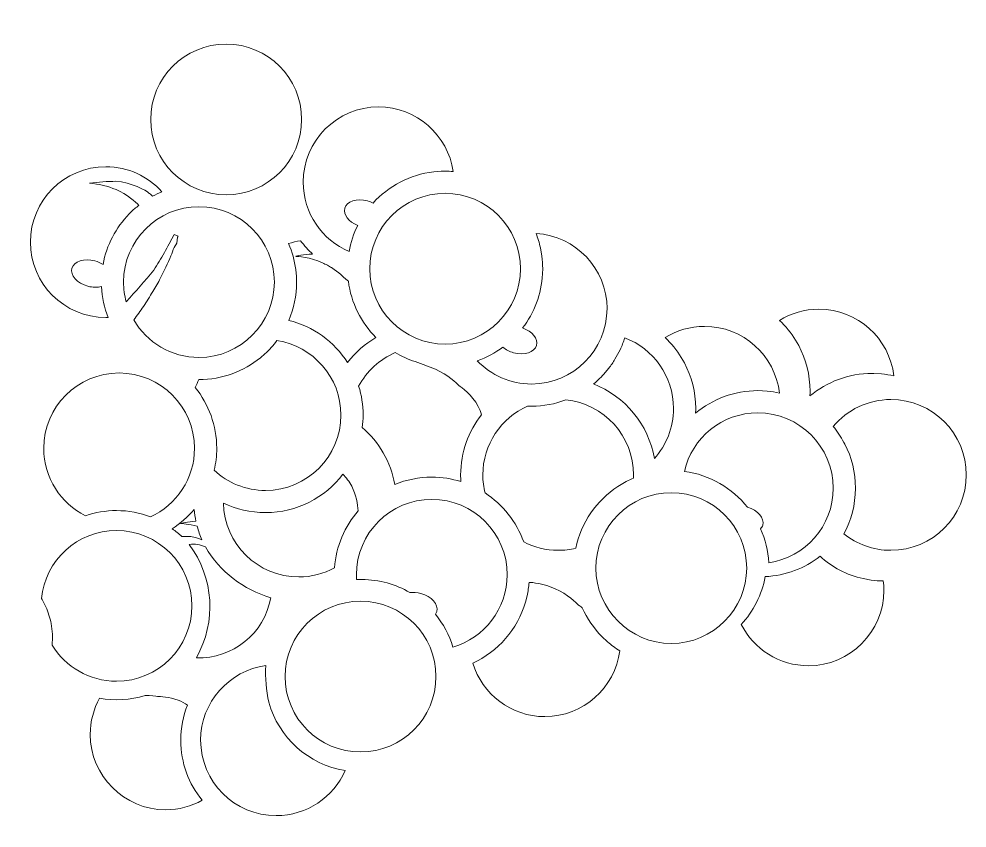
# Model space of a CAD drawing. Header units: millimetres. Extents: x -424 to 424, y -273 to 270.
# Drawn here: x 203.7 to 293.9, y 7.2 to 84.2 of the extents above; entities that cross this region are included whole.
import ezdxf

# ---------------------------------------------------------------- set-up
doc = ezdxf.new("R2010")
doc.units = ezdxf.units.MM
doc.header["$MEASUREMENT"] = 0
doc.layers.add('Camada 1', color=7, linetype='Continuous')

msp = doc.modelspace()

# ---------------------------------------------------------------- linework, layer by layer
at = {"layer": 'Camada 1', "color": 250, "lineweight": 20}
for points, knots in [([(346.7743, -273), (346.7743, -273), (383.8854, -273), (383.8854, -273), (383.8854, -273), (383.8854, -273), (383.8854, -270), (383.8854, -270), (383.8854, -270), (383.8854, -270), (423.9996, -270), (423.9996, -270), (423.9996, -270), (423.9996, -270), (423.9996, -255), (423.9996, -255), (423.9996, -255), (423.9996, -255), (420.9998, -255), (420.9998, -255), (420.9998, -255), (420.9998, -255), (420.9998, -211), (420.9998, -211), (420.9998, -211), (420.9998, -211), (423.9996, -211), (423.9996, -211), (423.9996, -211), (423.9996, -211), (423.9996, -196), (423.9996, -196), (423.9996, -196), (423.9996, -185.5718), (423.9996, -174.9282), (423.9996, -164.5), (423.9996, -164.5), (423.9996, -43.1748), (424, -14.0972), (424, 115.5001), (424, 115.5001), (424, 115.5001), (84, 115.5001), (84, 115.5001), (84, 115.5001), (84, -14.2483), (84, -42.8613), (84, -164.5), (84, -164.5), (84, -174.9282), (84, -185.5718), (84, -196), (84, -196), (84, -196), (84, -211), (84, -211), (84, -211), (84, -211), (86.9998, -211), (86.9998, -211), (86.9998, -211), (86.9998, -211), (86.9998, -255), (86.9998, -255), (86.9998, -255), (86.9998, -255), (84, -255), (84, -255), (84, -255), (84, -255), (84, -270), (84, -270), (84, -270), (84, -270), (124.1143, -270), (124.1143, -270), (124.1143, -270), (124.1143, -270), (124.1143, -273), (124.1143, -273), (124.1143, -273), (124.1143, -273), (161.2254, -273), (161.2254, -273), (161.2254, -273), (161.2254, -273), (161.2254, -270), (161.2254, -270), (161.2254, -270), (161.2254, -270), (198.3343, -270), (198.3343, -270), (198.3343, -270), (198.3343, -270), (198.3343, -273), (198.3343, -273), (198.3343, -273), (198.3343, -273), (235.4454, -273), (235.4454, -273), (235.4454, -273), (235.4454, -273), (235.4454, -270), (235.4454, -270), (235.4454, -270), (235.4454, -270), (272.5543, -270), (272.5543, -270), (272.5543, -270), (272.5543, -270), (272.5543, -273), (272.5543, -273), (272.5543, -273), (272.5543, -273), (309.6654, -273), (309.6654, -273), (309.6654, -273), (309.6654, -273), (309.6654, -270), (309.6654, -270), (309.6654, -270), (309.6654, -270), (346.7743, -270), (346.7743, -270), (346.7743, -270), (346.7743, -270), (346.7743, -273), (346.7743, -273)], [0, 0, 0, 0, 0.030303, 0.030303, 0.030303, 0.030303, 0.0606061, 0.0606061, 0.0606061, 0.0606061, 0.0909091, 0.0909091, 0.0909091, 0.0909091, 0.1212121, 0.1212121, 0.1212121, 0.1212121, 0.1515152, 0.1515152, 0.1515152, 0.1515152, 0.1818182, 0.1818182, 0.1818182, 0.1818182, 0.2121212, 0.2121212, 0.2121212, 0.2121212, 0.2424242, 0.2424242, 0.2424242, 0.2424242, 0.2727273, 0.2727273, 0.2727273, 0.2727273, 0.3030303, 0.3030303, 0.3030303, 0.3030303, 0.3333333, 0.3333333, 0.3333333, 0.3333333, 0.3636364, 0.3636364, 0.3636364, 0.3636364, 0.3939394, 0.3939394, 0.3939394, 0.3939394, 0.4242424, 0.4242424, 0.4242424, 0.4242424, 0.4545455, 0.4545455, 0.4545455, 0.4545455, 0.4848485, 0.4848485, 0.4848485, 0.4848485, 0.5151515, 0.5151515, 0.5151515, 0.5151515, 0.5454545, 0.5454545, 0.5454545, 0.5454545, 0.5757576, 0.5757576, 0.5757576, 0.5757576, 0.6060606, 0.6060606, 0.6060606, 0.6060606, 0.6363636, 0.6363636, 0.6363636, 0.6363636, 0.6666667, 0.6666667, 0.6666667, 0.6666667, 0.6969697, 0.6969697, 0.6969697, 0.6969697, 0.7272727, 0.7272727, 0.7272727, 0.7272727, 0.7575758, 0.7575758, 0.7575758, 0.7575758, 0.7878788, 0.7878788, 0.7878788, 0.7878788, 0.8181818, 0.8181818, 0.8181818, 0.8181818, 0.8484848, 0.8484848, 0.8484848, 0.8484848, 0.8787879, 0.8787879, 0.8787879, 0.8787879, 0.9090909, 0.9090909, 0.9090909, 0.9090909, 0.9393939, 0.9393939, 0.9393939, 0.9393939, 1, 1, 1, 1]), ([(223.3845, 81.7765), (219.4318, 81.7765), (216.2082, 78.5554), (216.2082, 74.6043), (216.2082, 74.6043), (216.2082, 70.6464), (219.4318, 67.4324), (223.3845, 67.4324), (223.3845, 67.4324), (227.3405, 67.4324), (230.5614, 70.6464), (230.5614, 74.6043), (230.5614, 74.6043), (230.5614, 78.5554), (227.3405, 81.7765), (223.3845, 81.7765)], [0, 0, 0, 0, 0.2, 0.2, 0.2, 0.2, 0.4, 0.4, 0.4, 0.4, 0.6, 0.6, 0.6, 0.6, 1, 1, 1, 1]), ([(244.98, 69.6506), (244.4854, 73.1234), (241.4908, 75.802), (237.8861, 75.802), (237.8861, 75.802), (233.9302, 75.802), (230.7137, 72.5848), (230.7137, 68.6357), (230.7137, 68.6357), (230.7137, 65.6742), (232.5129, 63.1292), (235.0742, 62.0338), (235.0742, 62.0338), (235.2313, 62.9105), (235.5122, 63.7482), (235.8964, 64.527), (235.8964, 64.527), (235.0347, 64.8599), (234.4977, 65.5474), (234.6637, 66.1518), (234.6637, 66.1518), (234.8475, 66.8209), (235.8193, 67.1289), (236.8439, 66.848), (236.8439, 66.848), (237.0266, 66.7972), (237.1992, 66.7285), (237.3556, 66.652), (237.3556, 66.652), (238.8245, 68.2632), (240.8547, 69.3564), (243.1343, 69.619), (243.1343, 69.619), (243.1343, 69.619), (243.8333, 69.6776), (243.8333, 69.6776), (243.8333, 69.6776), (243.8333, 69.6776), (244.2109, 69.6834), (244.2109, 69.6834), (244.2109, 69.6834), (244.4719, 69.6834), (244.7288, 69.6757), (244.98, 69.6506)], [0, 0, 0, 0, 0.0833333, 0.0833333, 0.0833333, 0.0833333, 0.1666667, 0.1666667, 0.1666667, 0.1666667, 0.25, 0.25, 0.25, 0.25, 0.3333333, 0.3333333, 0.3333333, 0.3333333, 0.4166667, 0.4166667, 0.4166667, 0.4166667, 0.5, 0.5, 0.5, 0.5, 0.5833333, 0.5833333, 0.5833333, 0.5833333, 0.6666667, 0.6666667, 0.6666667, 0.6666667, 0.75, 0.75, 0.75, 0.75, 0.8333333, 0.8333333, 0.8333333, 0.8333333, 1, 1, 1, 1]), ([(211.9379, 70.104), (207.9805, 70.104), (204.7635, 66.8903), (204.7635, 62.9321), (204.7635, 62.9321), (204.7635, 58.9835), (207.9805, 55.761), (211.9379, 55.761), (211.9379, 55.761), (212.0103, 55.761), (212.0822, 55.7643), (212.1535, 55.7713), (212.1535, 55.7713), (211.7943, 56.688), (211.5729, 57.6714), (211.5261, 58.6987), (211.5261, 58.6987), (211.1496, 58.6012), (210.6918, 58.6119), (210.2301, 58.7392), (210.2301, 58.7392), (209.21, 59.0203), (208.5328, 59.7897), (208.7155, 60.4516), (208.7155, 60.4516), (208.8987, 61.1229), (209.8763, 61.4309), (210.8991, 61.15), (210.8991, 61.15), (211.1845, 61.0747), (211.4454, 60.9551), (211.6721, 60.8027), (211.6721, 60.8027), (212.0103, 62.6566), (212.897, 64.3196), (214.1593, 65.613), (214.1593, 65.613), (214.1593, 65.613), (214.2997, 65.7603), (214.2997, 65.7603), (214.2997, 65.7603), (214.5441, 65.999), (214.8029, 66.2252), (215.0766, 66.4327), (215.0766, 66.4327), (214.7774, 66.7228), (213.9805, 67.4806), (212.9202, 67.9269), (212.9202, 67.9269), (212.1171, 68.269), (211.2628, 68.4755), (210.3922, 68.5382), (210.3922, 68.5382), (211.2256, 68.6492), (212.0648, 68.7107), (212.9054, 68.7225), (212.9054, 68.7225), (214.319, 68.6235), (215.7896, 67.8623), (216.0448, 67.5942), (216.0448, 67.5942), (216.1123, 67.5519), (216.2305, 67.4457), (216.3682, 67.2967), (216.3682, 67.2967), (216.663, 67.4509), (216.9649, 67.5942), (217.2692, 67.7228), (217.2692, 67.7228), (215.9591, 69.1872), (214.0517, 70.104), (211.9379, 70.104)], [0, 0, 0, 0, 0.0526316, 0.0526316, 0.0526316, 0.0526316, 0.1052632, 0.1052632, 0.1052632, 0.1052632, 0.1578947, 0.1578947, 0.1578947, 0.1578947, 0.2105263, 0.2105263, 0.2105263, 0.2105263, 0.2631579, 0.2631579, 0.2631579, 0.2631579, 0.3157895, 0.3157895, 0.3157895, 0.3157895, 0.3684211, 0.3684211, 0.3684211, 0.3684211, 0.4210526, 0.4210526, 0.4210526, 0.4210526, 0.4736842, 0.4736842, 0.4736842, 0.4736842, 0.5263158, 0.5263158, 0.5263158, 0.5263158, 0.5789474, 0.5789474, 0.5789474, 0.5789474, 0.6315789, 0.6315789, 0.6315789, 0.6315789, 0.6842105, 0.6842105, 0.6842105, 0.6842105, 0.7368421, 0.7368421, 0.7368421, 0.7368421, 0.7894737, 0.7894737, 0.7894737, 0.7894737, 0.8421053, 0.8421053, 0.8421053, 0.8421053, 0.8947368, 0.8947368, 0.8947368, 0.8947368, 1, 1, 1, 1]), ([(251.3851, 60.4021), (251.3851, 64.3583), (248.1675, 67.5815), (244.2109, 67.5815), (244.2109, 67.5815), (240.2602, 67.5815), (237.0413, 64.3583), (237.0413, 60.4021), (237.0413, 60.4021), (237.0413, 56.4493), (240.2602, 53.2338), (244.2109, 53.2338), (244.2109, 53.2338), (248.1675, 53.2338), (251.3851, 56.4493), (251.3851, 60.4021)], [0, 0, 0, 0, 0.2, 0.2, 0.2, 0.2, 0.4, 0.4, 0.4, 0.4, 0.6, 0.6, 0.6, 0.6, 1, 1, 1, 1]), ([(227.9682, 59.1377), (227.9682, 63.0977), (224.7564, 66.308), (220.7976, 66.308), (220.7976, 66.308), (216.8421, 66.308), (213.6266, 63.0977), (213.6266, 59.1377), (213.6266, 59.1377), (213.6266, 58.49), (213.7135, 57.862), (213.8754, 57.2644), (213.8754, 57.2644), (214.7826, 58.2398), (215.6503, 59.2474), (216.4943, 60.2827), (216.4943, 60.2827), (216.8518, 60.8226), (217.183, 61.3733), (217.506, 61.9343), (217.506, 61.9343), (217.6629, 62.2069), (217.8141, 62.4814), (217.9611, 62.7587), (217.9611, 62.7587), (217.9611, 62.7587), (218.2206, 63.2585), (218.2206, 63.2585), (218.2206, 63.2585), (218.2206, 63.2585), (218.3956, 63.6037), (218.3956, 63.6037), (218.3956, 63.6037), (218.3956, 63.6037), (218.4275, 63.6677), (218.4275, 63.6677), (218.4275, 63.6677), (218.4275, 63.6677), (218.8079, 63.5141), (218.8079, 63.5141), (218.8079, 63.5141), (218.8079, 63.5141), (218.7711, 63.4023), (218.7711, 63.4023), (218.7711, 63.4023), (218.7711, 63.4023), (218.6853, 62.8379), (218.6853, 62.8379), (218.6853, 62.8379), (218.6853, 62.8379), (218.43, 62.4159), (218.43, 62.4159), (218.43, 62.4159), (218.3324, 62.1532), (218.2305, 61.892), (218.1248, 61.6325), (218.1248, 61.6325), (217.8324, 60.9146), (217.498, 60.2105), (217.1422, 59.5237), (217.1422, 59.5237), (216.9243, 59.0831), (216.6604, 58.6608), (216.4037, 58.2418), (216.4037, 58.2418), (216.1109, 57.7643), (215.8351, 57.2794), (215.5215, 56.8117), (215.5215, 56.8117), (215.2148, 56.3833), (214.9126, 55.9518), (214.6048, 55.526), (214.6048, 55.526), (215.8499, 53.3987), (218.159, 51.9656), (220.7976, 51.9656), (220.7976, 51.9656), (224.7564, 51.9656), (227.9682, 55.1857), (227.9682, 59.1377)], [0, 0, 0, 0, 0.047619, 0.047619, 0.047619, 0.047619, 0.0952381, 0.0952381, 0.0952381, 0.0952381, 0.1428571, 0.1428571, 0.1428571, 0.1428571, 0.1904762, 0.1904762, 0.1904762, 0.1904762, 0.2380952, 0.2380952, 0.2380952, 0.2380952, 0.2857143, 0.2857143, 0.2857143, 0.2857143, 0.3333333, 0.3333333, 0.3333333, 0.3333333, 0.3809524, 0.3809524, 0.3809524, 0.3809524, 0.4285714, 0.4285714, 0.4285714, 0.4285714, 0.4761905, 0.4761905, 0.4761905, 0.4761905, 0.5238095, 0.5238095, 0.5238095, 0.5238095, 0.5714286, 0.5714286, 0.5714286, 0.5714286, 0.6190476, 0.6190476, 0.6190476, 0.6190476, 0.6666667, 0.6666667, 0.6666667, 0.6666667, 0.7142857, 0.7142857, 0.7142857, 0.7142857, 0.7619048, 0.7619048, 0.7619048, 0.7619048, 0.8095238, 0.8095238, 0.8095238, 0.8095238, 0.8571429, 0.8571429, 0.8571429, 0.8571429, 0.9047619, 0.9047619, 0.9047619, 0.9047619, 1, 1, 1, 1]), ([(259.6144, 56.609), (259.6144, 60.419), (256.6202, 63.5426), (252.8608, 63.7629), (252.8608, 63.7629), (253.0322, 63.3276), (253.1724, 62.8754), (253.2786, 62.4067), (253.2786, 62.4067), (253.2786, 62.4067), (253.4146, 61.6001), (253.4146, 61.6001), (253.4146, 61.6001), (253.4666, 61.2121), (253.4962, 60.8157), (253.4962, 60.4132), (253.4962, 60.4132), (253.4962, 60.4132), (253.479, 59.9061), (253.479, 59.9061), (253.479, 59.9061), (253.3822, 57.9783), (252.6875, 56.2034), (251.5788, 54.766), (251.5788, 54.766), (252.4943, 54.4503), (253.0817, 53.7339), (252.9128, 53.1069), (252.9128, 53.1069), (252.7237, 52.4381), (251.747, 52.124), (250.7282, 52.411), (250.7282, 52.411), (250.3253, 52.5205), (249.9801, 52.7044), (249.7155, 52.9364), (249.7155, 52.9364), (248.9753, 52.3887), (248.1542, 51.9529), (247.2723, 51.6463), (247.2723, 51.6463), (248.5772, 50.2809), (250.411, 49.4356), (252.4412, 49.4356), (252.4412, 49.4356), (256.3969, 49.4356), (259.6144, 52.6535), (259.6144, 56.609)], [0, 0, 0, 0, 0.0769231, 0.0769231, 0.0769231, 0.0769231, 0.1538462, 0.1538462, 0.1538462, 0.1538462, 0.2307692, 0.2307692, 0.2307692, 0.2307692, 0.3076923, 0.3076923, 0.3076923, 0.3076923, 0.3846154, 0.3846154, 0.3846154, 0.3846154, 0.4615385, 0.4615385, 0.4615385, 0.4615385, 0.5384615, 0.5384615, 0.5384615, 0.5384615, 0.6153846, 0.6153846, 0.6153846, 0.6153846, 0.6923077, 0.6923077, 0.6923077, 0.6923077, 0.7692308, 0.7692308, 0.7692308, 0.7692308, 0.8461538, 0.8461538, 0.8461538, 0.8461538, 1, 1, 1, 1]), ([(232.5339, 60.9642), (231.4037, 61.506), (230.1119, 61.5762), (230.0079, 61.5762), (230.0079, 61.5762), (230.0723, 61.6001), (230.7301, 61.7715), (231.6116, 61.7927), (231.6116, 61.7927), (231.1943, 62.1785), (230.8108, 62.6034), (230.4626, 63.0628), (230.4626, 63.0628), (230.0723, 63.002), (229.6941, 62.9105), (229.3276, 62.7911), (229.3276, 62.7911), (229.6593, 62.0139), (229.8904, 61.1829), (230.0006, 60.3156), (230.0006, 60.3156), (230.0006, 60.3156), (230.066, 59.6631), (230.066, 59.6631), (230.066, 59.6631), (230.0723, 59.4831), (230.079, 59.3125), (230.079, 59.1377), (230.079, 59.1377), (230.079, 57.8462), (229.8135, 56.6134), (229.3344, 55.4937), (229.3344, 55.4937), (231.6767, 54.9228), (233.6733, 53.4505), (234.9412, 51.4791), (234.9412, 51.4791), (235.6752, 52.4381), (236.5909, 53.2468), (237.6338, 53.8603), (237.6338, 53.8603), (236.2224, 55.2788), (235.2707, 57.1514), (235.0098, 59.2334), (235.0098, 59.2334), (234.9028, 59.3125), (234.8135, 59.373), (234.7616, 59.4041), (234.7616, 59.4041), (234.6155, 59.553), (234.1129, 60.0604), (233.3963, 60.5141), (233.3963, 60.5141), (233.2678, 60.582), (233.1433, 60.6537), (233.0206, 60.7327), (233.0206, 60.7327), (232.8671, 60.8118), (232.7075, 60.8929), (232.5339, 60.9642)], [0, 0, 0, 0, 0.0625, 0.0625, 0.0625, 0.0625, 0.125, 0.125, 0.125, 0.125, 0.1875, 0.1875, 0.1875, 0.1875, 0.25, 0.25, 0.25, 0.25, 0.3125, 0.3125, 0.3125, 0.3125, 0.375, 0.375, 0.375, 0.375, 0.4375, 0.4375, 0.4375, 0.4375, 0.5, 0.5, 0.5, 0.5, 0.5625, 0.5625, 0.5625, 0.5625, 0.625, 0.625, 0.625, 0.625, 0.6875, 0.6875, 0.6875, 0.6875, 0.75, 0.75, 0.75, 0.75, 0.8125, 0.8125, 0.8125, 0.8125, 0.875, 0.875, 0.875, 0.875, 1, 1, 1, 1]), ([(286.8923, 50.2056), (286.4856, 53.7779), (283.445, 56.5542), (279.7738, 56.5542), (279.7738, 56.5542), (278.3919, 56.5542), (277.108, 56.1647), (276.0162, 55.489), (276.0162, 55.489), (276.6096, 54.9335), (277.1238, 54.298), (277.5514, 53.6012), (277.5514, 53.6012), (277.5514, 53.6012), (277.8492, 53.0853), (277.8492, 53.0853), (277.8492, 53.0853), (278.5334, 51.7895), (278.9254, 50.3157), (278.9254, 48.7503), (278.9254, 48.7503), (278.9254, 48.6), (278.9223, 48.4507), (278.9175, 48.3002), (278.9175, 48.3002), (280.5199, 49.6342), (282.5829, 50.4409), (284.8345, 50.4409), (284.8345, 50.4409), (284.8345, 50.4409), (284.9921, 50.4409), (284.9921, 50.4409), (284.9921, 50.4409), (284.9921, 50.4409), (285.7184, 50.3967), (285.7184, 50.3967), (285.7184, 50.3967), (286.1232, 50.3599), (286.5071, 50.2939), (286.8923, 50.2056)], [0, 0, 0, 0, 0.0909091, 0.0909091, 0.0909091, 0.0909091, 0.1818182, 0.1818182, 0.1818182, 0.1818182, 0.2727273, 0.2727273, 0.2727273, 0.2727273, 0.3636364, 0.3636364, 0.3636364, 0.3636364, 0.4545455, 0.4545455, 0.4545455, 0.4545455, 0.5454545, 0.5454545, 0.5454545, 0.5454545, 0.6363636, 0.6363636, 0.6363636, 0.6363636, 0.7272727, 0.7272727, 0.7272727, 0.7272727, 0.8181818, 0.8181818, 0.8181818, 0.8181818, 1, 1, 1, 1]), ([(276.0162, 48.5703), (275.6089, 52.1426), (272.5687, 54.9184), (268.8974, 54.9184), (268.8974, 54.9184), (267.5154, 54.9184), (266.232, 54.5313), (265.14, 53.8531), (265.14, 53.8531), (265.7333, 53.2982), (266.2477, 52.6626), (266.6755, 51.9656), (266.6755, 51.9656), (266.6755, 51.9656), (266.973, 51.4501), (266.973, 51.4501), (266.973, 51.4501), (267.6575, 50.1543), (268.0492, 48.6804), (268.0492, 47.115), (268.0492, 47.115), (268.0492, 46.9643), (268.0459, 46.8153), (268.0412, 46.6644), (268.0412, 46.6644), (269.6436, 47.9988), (271.7058, 48.8056), (273.9588, 48.8056), (273.9588, 48.8056), (273.9588, 48.8056), (274.8424, 48.7611), (274.8424, 48.7611), (274.8424, 48.7611), (275.247, 48.7251), (275.6308, 48.6583), (276.0162, 48.5703)], [0, 0, 0, 0, 0.1, 0.1, 0.1, 0.1, 0.2, 0.2, 0.2, 0.2, 0.3, 0.3, 0.3, 0.3, 0.4, 0.4, 0.4, 0.4, 0.5, 0.5, 0.5, 0.5, 0.6, 0.6, 0.6, 0.6, 0.7, 0.7, 0.7, 0.7, 0.8, 0.8, 0.8, 0.8, 1, 1, 1, 1]), ([(234.2998, 46.4792), (234.2998, 50.0641), (231.6565, 53.0406), (228.2202, 53.5703), (228.2202, 53.5703), (227.8749, 53.1107), (227.4876, 52.6865), (227.0643, 52.2983), (227.0643, 52.2983), (227.0643, 52.2983), (226.651, 51.9406), (226.651, 51.9406), (226.651, 51.9406), (225.0508, 50.6413), (223.0134, 49.8585), (220.7995, 49.8585), (220.7995, 49.8585), (220.6652, 49.6137), (220.5546, 49.3587), (220.4509, 49.105), (220.4509, 49.105), (221.7224, 47.5172), (222.4857, 45.5015), (222.4857, 43.3182), (222.4857, 43.3182), (222.4857, 42.605), (222.4005, 41.9064), (222.2443, 41.2354), (222.2443, 41.2354), (223.5269, 40.0371), (225.2451, 39.3113), (227.1268, 39.3113), (227.1268, 39.3113), (231.0836, 39.3113), (234.2998, 42.5253), (234.2998, 46.4792)], [0, 0, 0, 0, 0.1, 0.1, 0.1, 0.1, 0.2, 0.2, 0.2, 0.2, 0.3, 0.3, 0.3, 0.3, 0.4, 0.4, 0.4, 0.4, 0.5, 0.5, 0.5, 0.5, 0.6, 0.6, 0.6, 0.6, 0.7, 0.7, 0.7, 0.7, 0.8, 0.8, 0.8, 0.8, 1, 1, 1, 1]), ([(265.939, 47.115), (265.939, 50.1813), (264.005, 52.8039), (261.2987, 53.8274), (261.2987, 53.8274), (261.1723, 53.4417), (261.0271, 53.0649), (260.8577, 52.7011), (260.8577, 52.7011), (260.8577, 52.7011), (260.3705, 51.7967), (260.3705, 51.7967), (260.3705, 51.7967), (260.19, 51.4954), (259.9962, 51.2181), (259.7841, 50.9405), (259.7841, 50.9405), (259.7841, 50.9405), (259.4425, 50.5269), (259.4425, 50.5269), (259.4425, 50.5269), (259.103, 50.1318), (258.7303, 49.7661), (258.3255, 49.4376), (258.3255, 49.4376), (261.3243, 48.2706), (263.5641, 45.5952), (264.1196, 42.3417), (264.1196, 42.3417), (265.2461, 43.6165), (265.939, 45.2809), (265.939, 47.115)], [0, 0, 0, 0, 0.1111111, 0.1111111, 0.1111111, 0.1111111, 0.2222222, 0.2222222, 0.2222222, 0.2222222, 0.3333333, 0.3333333, 0.3333333, 0.3333333, 0.4444444, 0.4444444, 0.4444444, 0.4444444, 0.5555556, 0.5555556, 0.5555556, 0.5555556, 0.6666667, 0.6666667, 0.6666667, 0.6666667, 0.7777778, 0.7777778, 0.7777778, 0.7777778, 1, 1, 1, 1]), ([(245.5258, 49.2798), (245.3201, 49.4833), (244.46, 50.3505), (243.2952, 50.8357), (243.2952, 50.8357), (243.2952, 50.8357), (241.3566, 51.5728), (241.3566, 51.5728), (241.3566, 51.5728), (240.692, 51.7875), (240.0604, 52.0762), (239.4687, 52.4274), (239.4687, 52.4274), (237.9818, 51.7862), (236.7512, 50.6525), (235.9874, 49.2316), (235.9874, 49.2316), (236.2627, 48.3647), (236.4129, 47.4381), (236.4129, 46.4792), (236.4129, 46.4792), (236.4129, 46.0782), (236.3788, 45.6831), (236.3285, 45.2958), (236.3285, 45.2958), (237.9184, 43.929), (239.0454, 42.0297), (239.4256, 39.8809), (239.4256, 39.8809), (240.5151, 40.3285), (241.7028, 40.5768), (242.9491, 40.5768), (242.9491, 40.5768), (243.9101, 40.5768), (244.8396, 40.4266), (245.7144, 40.1524), (245.7144, 40.1524), (245.7012, 40.3658), (245.689, 40.5735), (245.689, 40.7844), (245.689, 40.7844), (245.689, 42.9459), (246.4307, 44.9362), (247.6775, 46.5121), (247.6775, 46.5121), (247.5894, 46.7788), (247.4884, 47.0434), (247.3571, 47.2949), (247.3571, 47.2949), (246.7716, 48.4308), (245.786, 49.1122), (245.5258, 49.2798)], [0, 0, 0, 0, 0.0714286, 0.0714286, 0.0714286, 0.0714286, 0.1428571, 0.1428571, 0.1428571, 0.1428571, 0.2142857, 0.2142857, 0.2142857, 0.2142857, 0.2857143, 0.2857143, 0.2857143, 0.2857143, 0.3571429, 0.3571429, 0.3571429, 0.3571429, 0.4285714, 0.4285714, 0.4285714, 0.4285714, 0.5, 0.5, 0.5, 0.5, 0.5714286, 0.5714286, 0.5714286, 0.5714286, 0.6428571, 0.6428571, 0.6428571, 0.6428571, 0.7142857, 0.7142857, 0.7142857, 0.7142857, 0.7857143, 0.7857143, 0.7857143, 0.7857143, 0.8571429, 0.8571429, 0.8571429, 0.8571429, 1, 1, 1, 1]), ([(213.2035, 50.4866), (209.2522, 50.4866), (206.0311, 47.2748), (206.0311, 43.3182), (206.0311, 43.3182), (206.0311, 40.5123), (207.6517, 38.0782), (210.004, 36.9009), (210.004, 36.9009), (210.9287, 37.2187), (211.9202, 37.3949), (212.9522, 37.3949), (212.9522, 37.3949), (214.0912, 37.3949), (215.1819, 37.1806), (216.1866, 36.7958), (216.1866, 36.7958), (218.6555, 37.9317), (220.3758, 40.4266), (220.3758, 43.3182), (220.3758, 43.3182), (220.3758, 47.2748), (217.1573, 50.4866), (213.2035, 50.4866)], [0, 0, 0, 0, 0.1428571, 0.1428571, 0.1428571, 0.1428571, 0.2857143, 0.2857143, 0.2857143, 0.2857143, 0.4285714, 0.4285714, 0.4285714, 0.4285714, 0.5714286, 0.5714286, 0.5714286, 0.5714286, 0.7142857, 0.7142857, 0.7142857, 0.7142857, 1, 1, 1, 1]), ([(255.7049, 47.9253), (254.6897, 47.5371), (253.5861, 47.3278), (252.4412, 47.3278), (252.4412, 47.3278), (252.4412, 47.3278), (252.0536, 47.3334), (252.0536, 47.3334), (252.0536, 47.3334), (249.5493, 46.2143), (247.797, 43.7011), (247.797, 40.7844), (247.797, 40.7844), (247.797, 40.1944), (247.8733, 39.6166), (248.0093, 39.0689), (248.0093, 39.0689), (249.6944, 37.9717), (250.9974, 36.3374), (251.6865, 34.4143), (251.6865, 34.4143), (252.6712, 33.9022), (253.7914, 33.6155), (254.9701, 33.6155), (254.9701, 33.6155), (255.5454, 33.6155), (256.1075, 33.6846), (256.6402, 33.8119), (256.6402, 33.8119), (257.1483, 36.2572), (258.62, 38.3579), (260.6415, 39.6866), (260.6415, 39.6866), (260.6415, 39.6866), (260.7845, 39.7819), (260.7845, 39.7819), (260.7845, 39.7819), (261.2149, 40.0466), (261.6631, 40.2815), (262.1364, 40.4853), (262.1364, 40.4853), (262.1389, 40.5834), (262.1444, 40.6857), (262.1444, 40.7844), (262.1444, 40.7844), (262.1444, 44.4914), (259.3148, 47.5521), (255.7049, 47.9253)], [0, 0, 0, 0, 0.0769231, 0.0769231, 0.0769231, 0.0769231, 0.1538462, 0.1538462, 0.1538462, 0.1538462, 0.2307692, 0.2307692, 0.2307692, 0.2307692, 0.3076923, 0.3076923, 0.3076923, 0.3076923, 0.3846154, 0.3846154, 0.3846154, 0.3846154, 0.4615385, 0.4615385, 0.4615385, 0.4615385, 0.5384615, 0.5384615, 0.5384615, 0.5384615, 0.6153846, 0.6153846, 0.6153846, 0.6153846, 0.6923077, 0.6923077, 0.6923077, 0.6923077, 0.7692308, 0.7692308, 0.7692308, 0.7692308, 0.8461538, 0.8461538, 0.8461538, 0.8461538, 1, 1, 1, 1]), ([(293.7885, 40.7844), (293.7885, 44.7442), (290.5685, 47.9601), (286.616, 47.9601), (286.616, 47.9601), (284.4118, 47.9601), (282.4445, 46.9643), (281.1348, 45.4056), (281.1348, 45.4056), (281.5145, 44.931), (281.8421, 44.4254), (282.1413, 43.8821), (282.1413, 43.8821), (282.1413, 43.8821), (282.2319, 43.7175), (282.2319, 43.7175), (282.2319, 43.7175), (282.915, 42.4773), (283.2373, 41.0291), (283.2373, 39.5209), (283.2373, 39.5209), (283.2373, 37.9509), (282.8506, 36.4746), (282.1511, 35.1786), (282.1511, 35.1786), (283.3784, 34.1967), (284.9319, 33.6155), (286.616, 33.6155), (286.616, 33.6155), (290.5685, 33.6155), (293.7885, 36.8317), (293.7885, 40.7844)], [0, 0, 0, 0, 0.1111111, 0.1111111, 0.1111111, 0.1111111, 0.2222222, 0.2222222, 0.2222222, 0.2222222, 0.3333333, 0.3333333, 0.3333333, 0.3333333, 0.4444444, 0.4444444, 0.4444444, 0.4444444, 0.5555556, 0.5555556, 0.5555556, 0.5555556, 0.6666667, 0.6666667, 0.6666667, 0.6666667, 0.7777778, 0.7777778, 0.7777778, 0.7777778, 1, 1, 1, 1]), ([(281.1282, 39.5209), (281.1282, 43.4751), (277.9126, 46.6959), (273.9588, 46.6959), (273.9588, 46.6959), (270.5504, 46.6959), (267.694, 44.3113), (266.973, 41.1258), (266.973, 41.1258), (269.389, 40.8002), (271.5173, 39.5356), (272.9771, 37.7156), (272.9771, 37.7156), (273.9627, 37.4264), (274.604, 36.6697), (274.4251, 36.0192), (274.4251, 36.0192), (274.3889, 35.8825), (274.3166, 35.7648), (274.2264, 35.6639), (274.2264, 35.6639), (274.6666, 34.6601), (274.9366, 33.57), (274.9999, 32.4257), (274.9999, 32.4257), (278.4594, 32.934), (281.1282, 35.9196), (281.1282, 39.5209)], [0, 0, 0, 0, 0.125, 0.125, 0.125, 0.125, 0.25, 0.25, 0.25, 0.25, 0.375, 0.375, 0.375, 0.375, 0.5, 0.5, 0.5, 0.5, 0.625, 0.625, 0.625, 0.625, 0.75, 0.75, 0.75, 0.75, 1, 1, 1, 1]), ([(234.4977, 40.8518), (232.7992, 38.6356), (230.1284, 37.1997), (227.1268, 37.1997), (227.1268, 37.1997), (225.6956, 37.1997), (224.3356, 37.5267), (223.1221, 38.1087), (223.1221, 38.1087), (223.1963, 34.2257), (226.3862, 31.0819), (230.2898, 31.0819), (230.2898, 31.0819), (231.5193, 31.0819), (232.6786, 31.3924), (233.6916, 31.9394), (233.6916, 31.9394), (233.8367, 34.0101), (234.6589, 35.8945), (235.9431, 37.3744), (235.9431, 37.3744), (235.8842, 37.9984), (235.7474, 38.9151), (235.3332, 39.7017), (235.3332, 39.7017), (235.0943, 40.157), (234.7921, 40.5444), (234.4977, 40.8518)], [0, 0, 0, 0, 0.125, 0.125, 0.125, 0.125, 0.25, 0.25, 0.25, 0.25, 0.375, 0.375, 0.375, 0.375, 0.5, 0.5, 0.5, 0.5, 0.625, 0.625, 0.625, 0.625, 0.75, 0.75, 0.75, 0.75, 1, 1, 1, 1]), ([(272.901, 31.9261), (272.901, 35.8825), (269.6843, 39.0979), (265.7333, 39.0979), (265.7333, 39.0979), (261.7697, 39.0979), (258.5548, 35.8825), (258.5548, 31.9261), (258.5548, 31.9261), (258.5548, 27.9747), (261.7697, 24.7547), (265.7333, 24.7547), (265.7333, 24.7547), (269.6843, 24.7547), (272.901, 27.9747), (272.901, 31.9261)], [0, 0, 0, 0, 0.2, 0.2, 0.2, 0.2, 0.4, 0.4, 0.4, 0.4, 0.6, 0.6, 0.6, 0.6, 1, 1, 1, 1]), ([(250.1204, 31.294), (250.1204, 35.2467), (246.9002, 38.4631), (242.9491, 38.4631), (242.9491, 38.4631), (238.9915, 38.4631), (235.7777, 35.2467), (235.7777, 31.294), (235.7777, 31.294), (235.7777, 31.1354), (235.785, 30.9792), (235.795, 30.8229), (235.795, 30.8229), (235.9589, 30.831), (236.123, 30.8365), (236.289, 30.8365), (236.289, 30.8365), (237.9599, 30.8365), (239.5248, 30.382), (240.8684, 29.5924), (240.8684, 29.5924), (241.1863, 29.6319), (241.5427, 29.6081), (241.9052, 29.508), (241.9052, 29.508), (242.9234, 29.23), (243.601, 28.4592), (243.4147, 27.7934), (243.4147, 27.7934), (243.3881, 27.6974), (243.344, 27.6103), (243.2875, 27.5301), (243.2875, 27.5301), (244.0353, 26.6217), (244.6091, 25.5644), (244.9591, 24.4105), (244.9591, 24.4105), (247.9366, 25.2816), (250.1204, 28.0356), (250.1204, 31.294)], [0, 0, 0, 0, 0.0909091, 0.0909091, 0.0909091, 0.0909091, 0.1818182, 0.1818182, 0.1818182, 0.1818182, 0.2727273, 0.2727273, 0.2727273, 0.2727273, 0.3636364, 0.3636364, 0.3636364, 0.3636364, 0.4545455, 0.4545455, 0.4545455, 0.4545455, 0.5454545, 0.5454545, 0.5454545, 0.5454545, 0.6363636, 0.6363636, 0.6363636, 0.6363636, 0.7272727, 0.7272727, 0.7272727, 0.7272727, 0.8181818, 0.8181818, 0.8181818, 0.8181818, 1, 1, 1, 1]), ([(220.6295, 35.9), (219.8236, 36.124), (219.1326, 36.1653), (219.0528, 36.1653), (219.0528, 36.1653), (219.1122, 36.1812), (219.7055, 36.3383), (220.5119, 36.3767), (220.5119, 36.3767), (220.4319, 36.743), (220.3725, 37.1173), (220.3343, 37.4989), (220.3343, 37.4989), (219.7379, 36.7883), (219.0411, 36.1653), (218.2566, 35.6658), (218.2566, 35.6658), (218.5765, 35.4333), (218.8864, 35.1862), (219.173, 34.9159), (219.173, 34.9159), (219.4927, 34.9481), (219.7417, 34.9481), (219.8398, 34.9362), (219.8398, 34.9362), (219.9843, 34.9305), (220.4952, 34.8425), (221.0746, 34.6266), (221.0746, 34.6266), (220.8976, 35.0377), (220.749, 35.4629), (220.6295, 35.9)], [0, 0, 0, 0, 0.1111111, 0.1111111, 0.1111111, 0.1111111, 0.2222222, 0.2222222, 0.2222222, 0.2222222, 0.3333333, 0.3333333, 0.3333333, 0.3333333, 0.4444444, 0.4444444, 0.4444444, 0.4444444, 0.5555556, 0.5555556, 0.5555556, 0.5555556, 0.6666667, 0.6666667, 0.6666667, 0.6666667, 0.7777778, 0.7777778, 0.7777778, 0.7777778, 1, 1, 1, 1]), ([(212.9522, 35.5011), (209.2346, 35.5011), (206.1624, 32.6535), (205.8101, 29.0257), (205.8101, 29.0257), (205.8101, 29.0257), (205.8734, 28.9261), (205.8734, 28.9261), (205.8734, 28.9261), (205.8734, 28.9261), (206.1126, 28.4914), (206.1126, 28.4914), (206.1126, 28.4914), (206.1126, 28.4914), (206.1481, 28.4168), (206.1481, 28.4168), (206.1481, 28.4168), (206.1481, 28.4168), (206.2322, 28.2319), (206.2322, 28.2319), (206.2322, 28.2319), (206.4622, 27.726), (206.6331, 27.1925), (206.7342, 26.6461), (206.7342, 26.6461), (206.8592, 25.9705), (206.8895, 25.2793), (206.8279, 24.5957), (206.8279, 24.5957), (208.0908, 22.5349), (210.3653, 21.1578), (212.9522, 21.1578), (212.9522, 21.1578), (216.9082, 21.1578), (220.1274, 24.3724), (220.1274, 28.3288), (220.1274, 28.3288), (220.1274, 32.2821), (216.9082, 35.5011), (212.9522, 35.5011)], [0, 0, 0, 0, 0.0909091, 0.0909091, 0.0909091, 0.0909091, 0.1818182, 0.1818182, 0.1818182, 0.1818182, 0.2727273, 0.2727273, 0.2727273, 0.2727273, 0.3636364, 0.3636364, 0.3636364, 0.3636364, 0.4545455, 0.4545455, 0.4545455, 0.4545455, 0.5454545, 0.5454545, 0.5454545, 0.5454545, 0.6363636, 0.6363636, 0.6363636, 0.6363636, 0.7272727, 0.7272727, 0.7272727, 0.7272727, 0.8181818, 0.8181818, 0.8181818, 0.8181818, 1, 1, 1, 1]), ([(227.6325, 29.1076), (225.0151, 29.8606), (222.7866, 31.5895), (221.4067, 33.9376), (221.4067, 33.9376), (220.9299, 34.1622), (220.3985, 34.2445), (219.8761, 34.1746), (219.8761, 34.1746), (222.2186, 31.0316), (222.4835, 26.8016), (220.5513, 23.3909), (220.5513, 23.3909), (224.0048, 23.2707), (227.0219, 25.7064), (227.6325, 29.1076)], [0, 0, 0, 0, 0.2, 0.2, 0.2, 0.2, 0.4, 0.4, 0.4, 0.4, 0.6, 0.6, 0.6, 0.6, 1, 1, 1, 1]), ([(283.9705, 30.9203), (282.4182, 31.2672), (281.0131, 32.0117), (279.8722, 33.0438), (279.8722, 33.0438), (278.4212, 31.9032), (276.6175, 31.194), (274.6536, 31.1135), (274.6536, 31.1135), (274.3414, 29.3757), (273.5341, 27.8075), (272.3815, 26.5626), (272.3815, 26.5626), (273.5692, 24.2333), (275.9875, 22.6323), (278.7749, 22.6323), (278.7749, 22.6323), (282.7306, 22.6323), (285.9497, 25.8459), (285.9497, 29.802), (285.9497, 29.802), (285.9497, 30.1072), (285.9285, 30.4068), (285.8909, 30.7021), (285.8909, 30.7021), (285.4975, 30.7043), (285.1099, 30.7326), (284.7284, 30.7845), (284.7284, 30.7845), (284.7284, 30.7845), (283.9705, 30.9203), (283.9705, 30.9203)], [0, 0, 0, 0, 0.1111111, 0.1111111, 0.1111111, 0.1111111, 0.2222222, 0.2222222, 0.2222222, 0.2222222, 0.3333333, 0.3333333, 0.3333333, 0.3333333, 0.4444444, 0.4444444, 0.4444444, 0.4444444, 0.5555556, 0.5555556, 0.5555556, 0.5555556, 0.6666667, 0.6666667, 0.6666667, 0.6666667, 0.7777778, 0.7777778, 0.7777778, 0.7777778, 1, 1, 1, 1]), ([(256.9136, 28.3905), (256.7046, 28.5918), (255.8511, 29.4638), (254.6833, 29.9529), (254.6833, 29.9529), (253.6333, 30.4558), (252.4527, 30.5564), (252.1979, 30.5663), (252.1979, 30.5663), (252.1617, 30.1339), (252.1042, 29.7024), (252.0071, 29.285), (252.0071, 29.285), (252.0071, 29.285), (251.849, 28.6676), (251.849, 28.6676), (251.849, 28.6676), (251.0901, 26.0936), (249.2424, 23.9847), (246.8452, 22.8689), (246.8452, 22.8689), (247.7456, 19.9331), (250.4788, 17.7911), (253.7058, 17.7911), (253.7058, 17.7911), (257.354, 17.7911), (260.3705, 20.531), (260.8207, 24.0561), (260.8207, 24.0561), (260.4109, 24.3071), (260.0252, 24.5958), (259.6666, 24.9082), (259.6666, 24.9082), (259.6666, 24.9082), (259.1284, 25.4064), (259.1284, 25.4064), (259.1284, 25.4064), (258.3493, 26.1968), (257.7132, 27.1265), (257.2542, 28.1517), (257.2542, 28.1517), (257.1021, 28.2669), (256.9822, 28.3471), (256.9136, 28.3905)], [0, 0, 0, 0, 0.0833333, 0.0833333, 0.0833333, 0.0833333, 0.1666667, 0.1666667, 0.1666667, 0.1666667, 0.25, 0.25, 0.25, 0.25, 0.3333333, 0.3333333, 0.3333333, 0.3333333, 0.4166667, 0.4166667, 0.4166667, 0.4166667, 0.5, 0.5, 0.5, 0.5, 0.5833333, 0.5833333, 0.5833333, 0.5833333, 0.6666667, 0.6666667, 0.6666667, 0.6666667, 0.75, 0.75, 0.75, 0.75, 0.8333333, 0.8333333, 0.8333333, 0.8333333, 1, 1, 1, 1]), ([(236.1646, 28.7762), (232.2138, 28.7762), (228.9894, 25.5578), (228.9894, 21.6041), (228.9894, 21.6041), (228.9894, 17.6467), (232.2138, 14.433), (236.1646, 14.433), (236.1646, 14.433), (240.1209, 14.433), (243.3414, 17.6467), (243.3414, 21.6041), (243.3414, 21.6041), (243.3414, 25.5578), (240.1209, 28.7762), (236.1646, 28.7762)], [0, 0, 0, 0, 0.2, 0.2, 0.2, 0.2, 0.4, 0.4, 0.4, 0.4, 0.6, 0.6, 0.6, 0.6, 1, 1, 1, 1]), ([(227.1586, 22.65), (223.6634, 22.1728), (220.9551, 19.1673), (220.9551, 15.5447), (220.9551, 15.5447), (220.9551, 11.5884), (224.1794, 8.374), (228.1321, 8.374), (228.1321, 8.374), (231.0609, 8.374), (233.5854, 10.1375), (234.6993, 12.6594), (234.6993, 12.6594), (231.2055, 13.2296), (228.3781, 15.8015), (227.4353, 19.1559), (227.4353, 19.1559), (227.1824, 20.3023), (227.0893, 21.4781), (227.1586, 22.65)], [0, 0, 0, 0, 0.1666667, 0.1666667, 0.1666667, 0.1666667, 0.3333333, 0.3333333, 0.3333333, 0.3333333, 0.5, 0.5, 0.5, 0.5, 0.6666667, 0.6666667, 0.6666667, 0.6666667, 1, 1, 1, 1]), ([(216.8635, 19.7197), (216.71, 19.7263), (216.2361, 19.8078), (215.6716, 19.8054), (215.6716, 19.8054), (214.2708, 19.3678), (212.7841, 19.28), (211.3415, 19.5496), (211.3415, 19.5496), (210.7781, 18.5266), (210.4557, 17.3528), (210.4557, 16.1062), (210.4557, 16.1062), (210.4557, 12.1477), (213.6793, 8.9334), (217.6326, 8.9334), (217.6326, 8.9334), (218.8889, 8.9334), (220.0713, 9.2597), (221.1005, 9.8293), (221.1005, 9.8293), (219.8274, 11.3894), (219.0628, 13.3791), (219.0628, 15.5447), (219.0628, 15.5447), (219.0628, 16.7266), (219.2927, 17.8543), (219.7048, 18.89), (219.7048, 18.89), (219.447, 19.0625), (219.1498, 19.2292), (218.831, 19.3485), (218.831, 19.3485), (217.985, 19.6815), (217.0982, 19.7058), (216.8635, 19.7197)], [0, 0, 0, 0, 0.1, 0.1, 0.1, 0.1, 0.2, 0.2, 0.2, 0.2, 0.3, 0.3, 0.3, 0.3, 0.4, 0.4, 0.4, 0.4, 0.5, 0.5, 0.5, 0.5, 0.6, 0.6, 0.6, 0.6, 0.7, 0.7, 0.7, 0.7, 0.8, 0.8, 0.8, 0.8, 1, 1, 1, 1])]:
    msp.add_open_spline(points, degree=3, knots=knots, dxfattribs=at)
at = {"layer": 'Camada 1', "color": 240, "lineweight": 20}
for points, knots in [([(305.75, 105.3501), (305.75, 105.3501), (406.3515, 105.3501), (406.3515, 105.3501), (406.3515, 105.3501), (406.432, 101.2426), (409.7425, 97.9321), (413.85, 97.8516), (413.85, 97.8516), (413.85, 97.8516), (413.85, -146.8514), (413.85, -146.8514), (413.85, -146.8514), (409.7425, -146.9319), (406.432, -150.2424), (406.3515, -154.3499), (406.3515, -154.3499), (406.3515, -154.3499), (101.6485, -154.3499), (101.6485, -154.3499), (101.6485, -154.3499), (101.568, -150.2424), (98.2575, -146.9319), (94.15, -146.8514), (94.15, -146.8514), (94.15, -146.8514), (94.15, 97.8516), (94.15, 97.8516), (94.15, 97.8516), (98.2575, 97.9321), (101.568, 101.2426), (101.6485, 105.3501), (101.6485, 105.3501), (101.6485, 105.3501), (172.25, 105.3501), (172.25, 105.3501)], [0, 0, 0, 0, 0.1, 0.1, 0.1, 0.1, 0.2, 0.2, 0.2, 0.2, 0.3, 0.3, 0.3, 0.3, 0.4, 0.4, 0.4, 0.4, 0.5, 0.5, 0.5, 0.5, 0.6, 0.6, 0.6, 0.6, 0.7, 0.7, 0.7, 0.7, 0.8, 0.8, 0.8, 0.8, 1, 1, 1, 1]), ([(410.85, 95.3266), (410.85, 95.3266), (410.85, -144.3264), (410.85, -144.3264), (410.85, -144.3264), (407.4936, -145.3656), (404.8657, -147.9935), (403.8265, -151.3499), (403.8265, -151.3499), (403.8265, -151.3499), (104.1735, -151.3499), (104.1735, -151.3499), (104.1735, -151.3499), (103.1343, -147.9935), (100.5064, -145.3656), (97.15, -144.3264), (97.15, -144.3264), (97.15, -144.3264), (97.15, 95.3266), (97.15, 95.3266), (97.15, 95.3266), (100.5064, 96.3658), (103.1343, 98.9937), (104.1735, 102.3501), (104.1735, 102.3501), (104.1735, 102.3501), (403.8265, 102.3501), (403.8265, 102.3501), (403.8265, 102.3501), (404.8657, 98.9937), (407.4936, 96.3658), (410.85, 95.3266)], [0, 0, 0, 0, 0.1111111, 0.1111111, 0.1111111, 0.1111111, 0.2222222, 0.2222222, 0.2222222, 0.2222222, 0.3333333, 0.3333333, 0.3333333, 0.3333333, 0.4444444, 0.4444444, 0.4444444, 0.4444444, 0.5555556, 0.5555556, 0.5555556, 0.5555556, 0.6666667, 0.6666667, 0.6666667, 0.6666667, 0.7777778, 0.7777778, 0.7777778, 0.7777778, 1, 1, 1, 1])]:
    msp.add_open_spline(points, degree=3, knots=knots, dxfattribs=at)

doc.saveas('drawing.dxf')
